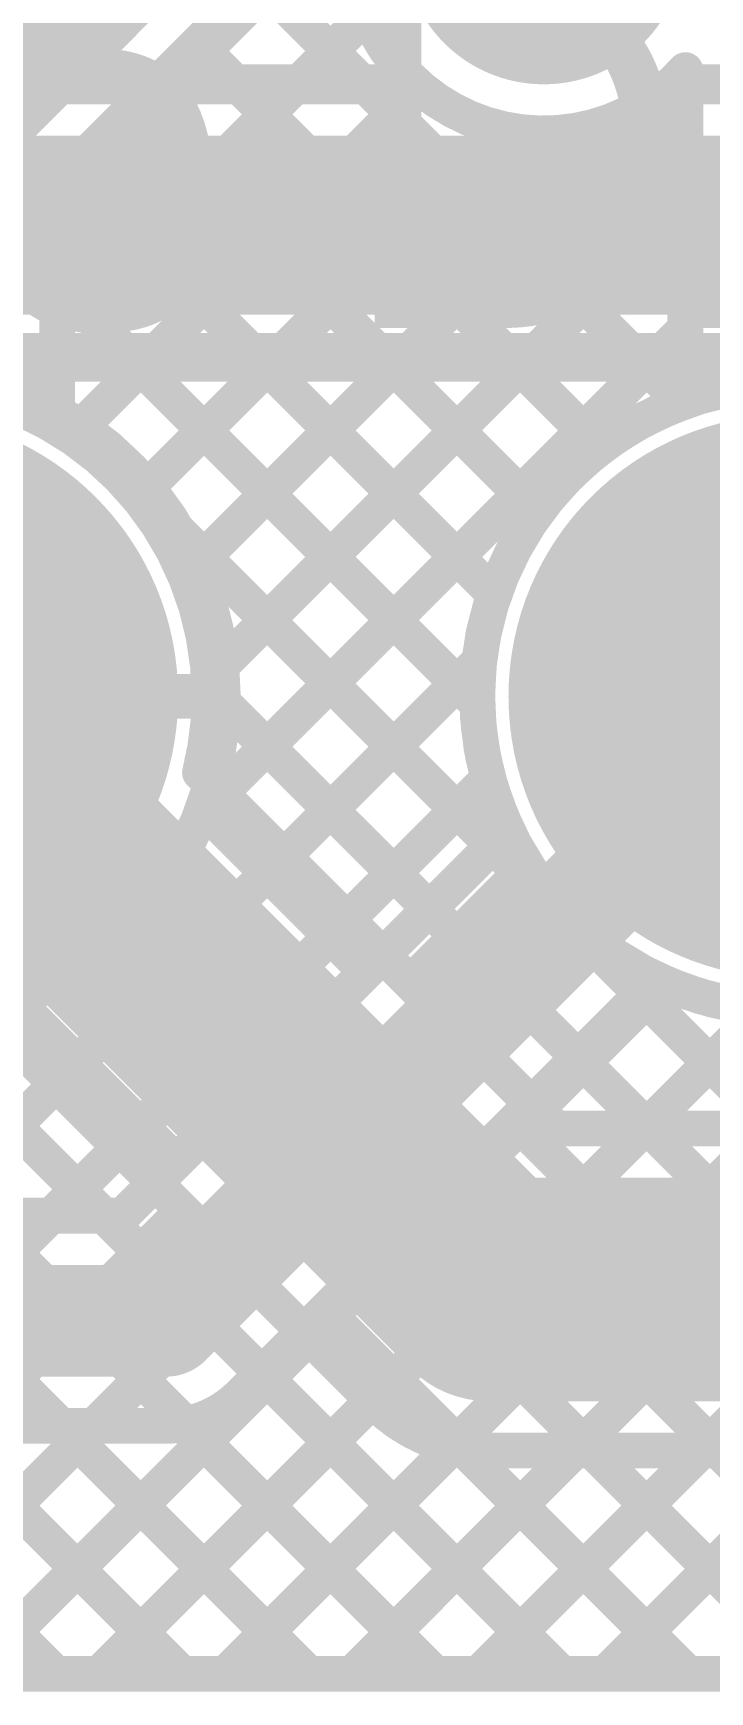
# Model space of a CAD drawing. Header units: millimetres. Extents: x 0 to 214, y 0 to 214.
# Drawn here: x 5.1568 to 5.3081, y 0.144 to 0.5149 of the extents above; entities that cross this region are included whole.
import ezdxf

# ---------------------------------------------------------------- set-up
doc = ezdxf.new("R2010")
doc.units = ezdxf.units.MM
doc.header["$MEASUREMENT"] = 0
for name, color, linetype in [('BottomLayer', 5, 'Continuous'), ('BottomSolder', 6, 'Continuous'), ('MultiLayer', 9, 'Continuous'), ('PadHoleLayer', 156, 'Continuous'), ('TopLayer', 1, 'Continuous'), ('TopOverlay', 2, 'Continuous'), ('TopSolder', 216, 'Continuous')]:
    doc.layers.add(name, color=color, linetype=linetype)
doc.styles.add('Arial', font='', dxfattribs={"height": 0.2})
doc.styles.get('Arial').set_extended_font_data('Arial')

# ---------------------------------------------------------------- blocks, each defined once
blk = doc.blocks.new('TBP01R1_508_03BE_89')
at = {"layer": 'BottomLayer'}
h = blk.add_hatch(color=5, dxfattribs=at)
edge = h.paths.add_edge_path()
edge.add_arc((0.1, 0), 0.05906, 0, 360)
h = blk.add_hatch(color=5, dxfattribs=at)
edge = h.paths.add_edge_path()
edge.add_arc((0.3, 0), 0.05906, 0, 360)
at = {"layer": 'BottomSolder'}
h = blk.add_hatch(color=6, dxfattribs=at)
edge = h.paths.add_edge_path()
edge.add_arc((0.1, 0), 0.06306, 0, 360)
h = blk.add_hatch(color=6, dxfattribs=at)
edge = h.paths.add_edge_path()
edge.add_arc((0.3, 0), 0.06306, 0, 360)
at = {"layer": 'MultiLayer'}
h = blk.add_hatch(color=9, dxfattribs=at)
edge = h.paths.add_edge_path()
edge.add_arc((0.1, 0), 0.05906, 0, 360)
h = blk.add_hatch(color=9, dxfattribs=at)
edge = h.paths.add_edge_path()
edge.add_arc((0.3, 0), 0.05906, 0, 360)
at = {"layer": 'PadHoleLayer'}
h = blk.add_hatch(color=156, dxfattribs=at)
edge = h.paths.add_edge_path()
edge.add_arc((0.1, 0), 0.03346, 0, 360)
h = blk.add_hatch(color=156, dxfattribs=at)
edge = h.paths.add_edge_path()
edge.add_arc((0.3, 0), 0.03346, 0, 360)
at = {"layer": 'TopLayer'}
h = blk.add_hatch(color=1, dxfattribs=at)
edge = h.paths.add_edge_path()
edge.add_arc((0.1, 0), 0.05906, 0, 360)
h = blk.add_hatch(color=1, dxfattribs=at)
edge = h.paths.add_edge_path()
edge.add_arc((0.3, 0), 0.05906, 0, 360)
at = {"layer": 'TopSolder'}
h = blk.add_hatch(color=216, dxfattribs=at)
edge = h.paths.add_edge_path()
edge.add_arc((0.1, 0), 0.06306, 0, 360)
h = blk.add_hatch(color=216, dxfattribs=at)
edge = h.paths.add_edge_path()
edge.add_arc((0.3, 0), 0.06306, 0, 360)
at = {"layer": 'TopOverlay', "const_width": 0.005}
blk.add_lwpolyline([(0.4315, -0.07874), (-0.2315, -0.07874)], dxfattribs=at)

msp = doc.modelspace()

# ---------------------------------------------------------------- hatches: boundary and pattern name
at = {"layer": 'BottomLayer'}
h = msp.add_hatch(color=5, dxfattribs=at)
edge = h.paths.add_edge_path()
edge.add_arc((5.271, 0.535), 0.0315, 0, 360)
at = {"layer": 'TopLayer'}
h = msp.add_hatch(color=1, dxfattribs=at)
edge = h.paths.add_edge_path()
edge.add_arc((5.271, 0.535), 0.0315, 0, 360)

# ---------------------------------------------------------------- linework, layer by layer
at = {"layer": 'BottomLayer'}
for points, const_width in [([(5.12617, 0.49617), (5.193, 0.563)], 0.05), ([(5.16217, 0.47812), (5.22992, 0.54587)], 0.008), ([(5.16217, 0.48126), (5.21841, 0.5375)], 0.008), ([(5.20757, 0.52666), (5.30189, 0.43235)], 0.008), ([(5.16217, 0.44984), (5.23155, 0.51921)], 0.008), ([(5.19343, 0.51252), (5.28365, 0.42231)], 0.008), ([(5.1931, 0.39592), (5.30267, 0.50548)], 0.008), ([(5.30267, 0.43263), (5.30267, 0.50667)], 0.008), ([(5.1675, 0.42688), (5.24335, 0.50273)], 0.008), ([(5.17929, 0.49838), (5.26965, 0.40802)], 0.008), ([(5.29248, 0.49833), (5.30267, 0.48813)], 0.008), ([(5.1823, 0.4134), (5.26231, 0.4934)], 0.008), ([(5.27001, 0.49252), (5.30267, 0.45985)], 0.008), ([(5.16515, 0.48424), (5.25994, 0.38945)], 0.008), ([(5.16217, 0.43021), (5.16217, 0.48126)], 0.008), ([(5.19891, 0.37344), (5.30267, 0.4772)], 0.008), ([(5.16217, 0.45893), (5.25614, 0.36496)], 0.008), ([(5.19448, 0.34072), (5.30267, 0.44892)], 0.008), ([(5.18914, 0.40367), (5.25956, 0.33326)], 0.008), ([(5.13254, 0.2505), (5.25656, 0.37452)], 0.008), ([(5.18654, 0.227), (5.32617, 0.36664)], 0.025), ([(5.22807, 0.14804), (5.45612, 0.37609)], 0.008), ([(5.12617, 0.36664), (5.19523, 0.36664)], 0.01), ([(5.19922, 0.36532), (5.24542, 0.31911)], 0.008), ([(5.16083, 0.2505), (5.25857, 0.34825)], 0.008), ([(5.25635, 0.14804), (5.45612, 0.3478)], 0.008), ([(5.19476, 0.34149), (5.23127, 0.30497)], 0.008), ([(5.1768, 0.2505), (5.26289, 0.33659)], 0.008), ([(5.18485, 0.32311), (5.21713, 0.29083)], 0.008), ([(5.28464, 0.14804), (5.45612, 0.31952)], 0.008), ([(5.17085, 0.30883), (5.20299, 0.27669)], 0.008), ([(5.007, 0.30297), (5.16194, 0.14804)], 0.008), ([(5.14321, 0.14804), (5.29777, 0.3026)], 0.008), ([(5.19978, 0.14804), (5.35416, 0.30242)], 0.008), ([(5.20317, 0.2104), (5.29612, 0.30335)], 0.008), ([(5.15279, 0.2986), (5.18885, 0.26255)], 0.008), ([(5.1715, 0.14804), (5.32029, 0.29683)], 0.008), ([(5.29279, 0.30002), (5.44477, 0.14804)], 0.008), ([(5.12946, 0.29366), (5.17261, 0.2505)], 0.008), ([(5.27865, 0.28588), (5.41649, 0.14804)], 0.008), ([(5.26451, 0.27174), (5.38821, 0.14804)], 0.008), ([(5.25037, 0.2576), (5.35992, 0.14804)], 0.008), ([(5.127, 0.2505), (5.1768, 0.2505)], 0.008), ([(5.23622, 0.24345), (5.33164, 0.14804)], 0.008), ([(5.127, 0.227), (5.18654, 0.227)], 0.025), ([(5.22208, 0.22931), (5.30336, 0.14804)], 0.008), ([(5.20794, 0.21517), (5.27507, 0.14804)], 0.008), ([(5.19091, 0.20391), (5.24679, 0.14804)], 0.008), ([(5.11493, 0.14803), (5.17039, 0.2035)], 0.008), ([(5.127, 0.2035), (5.18654, 0.2035)], 0.008), ([(5.13476, 0.2035), (5.19022, 0.14804)], 0.008), ([(5.16304, 0.2035), (5.2185, 0.14804)], 0.008), ([(5.007, 0.14803), (6.17967, 0.14806)], 0.008)]:
    msp.add_lwpolyline(points, dxfattribs=dict(at, const_width=const_width))
at = {"layer": 'BottomLayer', "const_width": 0.008}
for points in [[(5.30267, 0.50667, -1.011786), (5.24, 0.56407)], [(5.19923, 0.36664, -1.740399), (5.09017, 0.43021)], [(5.16217, 0.43021, -0.270179), (5.19923, 0.36664)], [(5.26289, 0.33659, -0.444184), (5.30267, 0.43263)], [(5.39623, 0.36664, -0.550892), (5.29612, 0.30335)], [(5.20317, 0.2104, -0.199188), (5.18654, 0.2035)], [(5.20315, 0.21038, -0.198912), (5.18654, 0.2035)]]:
    msp.add_lwpolyline(points, format="xyb", dxfattribs=at)
at = {"layer": 'BottomLayer'}
for points, const_width in [([(5.19143, 0.51252, 1), (5.19543, 0.51252, 1)], 0.004), ([(5.30067, 0.50667, 1), (5.30467, 0.50667, 1)], 0.004), ([(5.30067, 0.50667, 1), (5.30467, 0.50667, 1)], 0.004), ([(5.30067, 0.50548, 1), (5.30467, 0.50548, 1)], 0.004), ([(5.24135, 0.50273, 1), (5.24535, 0.50273, 1)], 0.004), ([(5.17729, 0.49838, 1), (5.18129, 0.49838, 1)], 0.004), ([(5.29048, 0.49833, 1), (5.29448, 0.49833, 1)], 0.004), ([(5.26031, 0.4934, 1), (5.26431, 0.4934, 1)], 0.004), ([(5.26801, 0.49252, 1), (5.27201, 0.49252, 1)], 0.004), ([(5.30067, 0.48813, 1), (5.30467, 0.48813, 1)], 0.004), ([(5.16315, 0.48424, 1), (5.16715, 0.48424, 1)], 0.004), ([(5.16017, 0.48126, 1), (5.16417, 0.48126, 1)], 0.004), ([(5.16017, 0.48126, 1), (5.16417, 0.48126, 1)], 0.004), ([(5.16017, 0.47812, 1), (5.16417, 0.47812, 1)], 0.004), ([(5.30067, 0.4772, 1), (5.30467, 0.4772, 1)], 0.004), ([(5.30067, 0.45985, 1), (5.30467, 0.45985, 1)], 0.004), ([(5.16017, 0.45893, 1), (5.16417, 0.45893, 1)], 0.004), ([(5.16017, 0.44984, 1), (5.16417, 0.44984, 1)], 0.004), ([(5.30067, 0.44892, 1), (5.30467, 0.44892, 1)], 0.004), ([(5.16017, 0.43021, 1), (5.16417, 0.43021, 1)], 0.004), ([(5.16017, 0.43021, 1), (5.16417, 0.43021, 1)], 0.004), ([(5.29989, 0.43235, 1), (5.30389, 0.43235, 1)], 0.004), ([(5.30067, 0.43263, 1), (5.30467, 0.43263, 1)], 0.004), ([(5.30067, 0.43263, 1), (5.30467, 0.43263, 1)], 0.004), ([(5.1655, 0.42688, 1), (5.1695, 0.42688, 1)], 0.004), ([(5.28165, 0.42231, 1), (5.28565, 0.42231, 1)], 0.004), ([(5.1803, 0.4134, 1), (5.1843, 0.4134, 1)], 0.004), ([(5.26765, 0.40802, 1), (5.27165, 0.40802, 1)], 0.004), ([(5.18714, 0.40367, 1), (5.19114, 0.40367, 1)], 0.004), ([(5.1911, 0.39592, 1), (5.1951, 0.39592, 1)], 0.004), ([(5.25794, 0.38945, 1), (5.26194, 0.38945, 1)], 0.004), ([(5.25456, 0.37452, 1), (5.25856, 0.37452, 1)], 0.004), ([(5.19691, 0.37344, 1), (5.20091, 0.37344, 1)], 0.004), ([(5.19273, 0.36664, 1), (5.19773, 0.36664, 1)], 0.005), ([(5.19722, 0.36532, 1), (5.20122, 0.36532, 1)], 0.004), ([(5.19723, 0.36664, 1), (5.20123, 0.36664, 1)], 0.004), ([(5.19723, 0.36664, 1), (5.20123, 0.36664, 1)], 0.004), ([(5.25414, 0.36496, 1), (5.25814, 0.36496, 1)], 0.004), ([(5.25657, 0.34825, 1), (5.26057, 0.34825, 1)], 0.004), ([(5.19276, 0.34149, 1), (5.19676, 0.34149, 1)], 0.004), ([(5.19248, 0.34072, 1), (5.19648, 0.34072, 1)], 0.004), ([(5.26089, 0.33659, 1), (5.26489, 0.33659, 1)], 0.004), ([(5.26089, 0.33659, 1), (5.26489, 0.33659, 1)], 0.004), ([(5.25756, 0.33326, 1), (5.26156, 0.33326, 1)], 0.004), ([(5.18285, 0.32311, 1), (5.18685, 0.32311, 1)], 0.004), ([(5.24342, 0.31911, 1), (5.24742, 0.31911, 1)], 0.004), ([(5.16885, 0.30883, 1), (5.17285, 0.30883, 1)], 0.004), ([(5.22927, 0.30497, 1), (5.23327, 0.30497, 1)], 0.004), ([(5.29412, 0.30335, 1), (5.29812, 0.30335, 1)], 0.004), ([(5.29412, 0.30335, 1), (5.29812, 0.30335, 1)], 0.004), ([(5.29577, 0.3026, 1), (5.29977, 0.3026, 1)], 0.004), ([(5.29079, 0.30002, 1), (5.29479, 0.30002, 1)], 0.004), ([(5.21513, 0.29083, 1), (5.21913, 0.29083, 1)], 0.004), ([(5.27665, 0.28588, 1), (5.28065, 0.28588, 1)], 0.004), ([(5.20099, 0.27669, 1), (5.20499, 0.27669, 1)], 0.004), ([(5.26251, 0.27174, 1), (5.26651, 0.27174, 1)], 0.004), ([(5.18685, 0.26255, 1), (5.19085, 0.26255, 1)], 0.004), ([(5.24837, 0.2576, 1), (5.25237, 0.2576, 1)], 0.004), ([(5.15883, 0.2505, 1), (5.16283, 0.2505, 1)], 0.004), ([(5.17061, 0.2505, 1), (5.17461, 0.2505, 1)], 0.004), ([(5.1748, 0.2505, 1), (5.1788, 0.2505, 1)], 0.004), ([(5.1748, 0.2505, 1), (5.1788, 0.2505, 1)], 0.004), ([(5.23422, 0.24345, 1), (5.23822, 0.24345, 1)], 0.004), ([(5.18029, 0.227, 1), (5.19279, 0.227, 1)], 0.0125), ([(5.18029, 0.227, 1), (5.19279, 0.227, 1)], 0.0125), ([(5.22008, 0.22931, 1), (5.22408, 0.22931, 1)], 0.004), ([(5.20594, 0.21517, 1), (5.20994, 0.21517, 1)], 0.004), ([(5.20115, 0.21038, 1), (5.20515, 0.21038, 1)], 0.004), ([(5.20117, 0.2104, 1), (5.20517, 0.2104, 1)], 0.004), ([(5.20117, 0.2104, 1), (5.20517, 0.2104, 1)], 0.004), ([(5.18891, 0.20391, 1), (5.19291, 0.20391, 1)], 0.004), ([(5.16104, 0.2035, 1), (5.16504, 0.2035, 1)], 0.004), ([(5.16839, 0.2035, 1), (5.17239, 0.2035, 1)], 0.004), ([(5.18454, 0.2035, 1), (5.18854, 0.2035, 1)], 0.004), ([(5.18454, 0.2035, 1), (5.18854, 0.2035, 1)], 0.004), ([(5.18454, 0.2035, 1), (5.18854, 0.2035, 1)], 0.004), ([(5.15994, 0.14804, 1), (5.16394, 0.14804, 1)], 0.004), ([(5.1695, 0.14804, 1), (5.1735, 0.14804, 1)], 0.004), ([(5.18822, 0.14804, 1), (5.19222, 0.14804, 1)], 0.004), ([(5.19778, 0.14804, 1), (5.20178, 0.14804, 1)], 0.004), ([(5.2165, 0.14804, 1), (5.2205, 0.14804, 1)], 0.004), ([(5.22607, 0.14804, 1), (5.23007, 0.14804, 1)], 0.004), ([(5.24479, 0.14804, 1), (5.24879, 0.14804, 1)], 0.004), ([(5.25435, 0.14804, 1), (5.25835, 0.14804, 1)], 0.004), ([(5.27307, 0.14804, 1), (5.27707, 0.14804, 1)], 0.004), ([(5.28264, 0.14804, 1), (5.28664, 0.14804, 1)], 0.004), ([(5.30136, 0.14804, 1), (5.30536, 0.14804, 1)], 0.004)]:
    msp.add_lwpolyline(points, format="xyb", close=True, dxfattribs=dict(at, const_width=const_width))
at = {"layer": 'TopLayer'}
for points, const_width in [([(5.07272, 0.503), (5.24304, 0.503)], 0.008), ([(5.0738, 0.504), (5.24193, 0.504)], 0.008), ([(5.29896, 0.503), (5.77116, 0.503)], 0.008), ([(5.30007, 0.504), (5.693, 0.504)], 0.008), ([(4.885, 0.472), (5.784, 0.472)], 0.04), ([(4.885, 0.441), (5.728, 0.441)], 0.008), ([(5.14613, 0.43379), (5.15334, 0.441)], 0.008), ([(5.15182, 0.441), (5.32282, 0.27)], 0.008), ([(5.16534, 0.42472), (5.18162, 0.441)], 0.008), ([(5.1801, 0.441), (5.25614, 0.36496)], 0.008), ([(5.18017, 0.41127), (5.2099, 0.441)], 0.008), ([(5.19082, 0.39363), (5.23819, 0.441)], 0.008), ([(5.19611, 0.37064), (5.26647, 0.441)], 0.008), ([(5.19874, 0.34498), (5.29476, 0.441)], 0.008), ([(5.20838, 0.441), (5.25994, 0.38945)], 0.008), ([(5.23667, 0.441), (5.26965, 0.40802)], 0.008), ([(5.26495, 0.441), (5.28365, 0.42231)], 0.008), ([(5.29324, 0.441), (5.30189, 0.43235)], 0.008), ([(5.12617, 0.36664), (5.25881, 0.234)], 0.05), ([(5.21288, 0.33084), (5.25656, 0.37452)], 0.008), ([(5.19621, 0.36832), (5.29453, 0.27)], 0.008), ([(5.19412, 0.3496), (5.27372, 0.27)], 0.008), ([(5.22702, 0.3167), (5.25857, 0.34825)], 0.008), ([(5.24117, 0.30256), (5.26729, 0.32868)], 0.008), ([(5.25531, 0.28841), (5.28045, 0.31356)], 0.008), ([(5.26945, 0.27427), (5.29777, 0.3026)], 0.008), ([(5.12653, 0.29658), (5.27507, 0.14804)], 0.008), ([(5.14321, 0.29869), (5.23331, 0.20859)], 0.008), ([(5.29346, 0.27), (5.32029, 0.29683)], 0.008), ([(5.10264, 0.29219), (5.24679, 0.14804)], 0.008), ([(5.132, 0.24996), (5.16197, 0.27993)], 0.008), ([(5.27372, 0.27), (5.66445, 0.27)], 0.008), ([(5.14796, 0.23763), (5.17611, 0.26579)], 0.008), ([(5.25881, 0.234), (5.67936, 0.234)], 0.05), ([(5.08664, 0.14803), (5.19025, 0.25164)], 0.008), ([(5.11493, 0.14803), (5.2044, 0.2375)], 0.008), ([(5.14321, 0.14804), (5.21854, 0.22336)], 0.008), ([(5.14866, 0.21788), (5.2185, 0.14804)], 0.008), ([(5.1715, 0.14804), (5.23268, 0.20922)], 0.008), ([(5.13575, 0.20251), (5.19022, 0.14804)], 0.008), ([(5.19978, 0.14804), (5.25068, 0.19893)], 0.008), ([(5.22807, 0.14804), (5.27803, 0.198)], 0.008), ([(5.25291, 0.19849), (5.30336, 0.14804)], 0.008), ([(5.25635, 0.14804), (5.30632, 0.198)], 0.008), ([(5.25881, 0.198), (5.67936, 0.198)], 0.008), ([(5.28168, 0.198), (5.33164, 0.14804)], 0.008), ([(5.28464, 0.14804), (5.3346, 0.198)], 0.008), ([(5.30996, 0.198), (5.35992, 0.14804)], 0.008), ([(5.1216, 0.18837), (5.16194, 0.14804)], 0.008), ([(5.08127, 0.14803), (6.53215, 0.14806)], 0.008)]:
    msp.add_lwpolyline(points, dxfattribs=dict(at, const_width=const_width))
for points, const_width in [([(5.23993, 0.504, 1), (5.24393, 0.504, 1)], 0.004), ([(5.24104, 0.503, 1), (5.24504, 0.503, 1)], 0.004), ([(5.29696, 0.503, 1), (5.30096, 0.503, 1)], 0.004), ([(5.29807, 0.504, 1), (5.30207, 0.504, 1)], 0.004), ([(5.15134, 0.441, 1), (5.15534, 0.441, 1)], 0.004), ([(5.1781, 0.441, 1), (5.1821, 0.441, 1)], 0.004), ([(5.17962, 0.441, 1), (5.18362, 0.441, 1)], 0.004), ([(5.20638, 0.441, 1), (5.21038, 0.441, 1)], 0.004), ([(5.2079, 0.441, 1), (5.2119, 0.441, 1)], 0.004), ([(5.23467, 0.441, 1), (5.23867, 0.441, 1)], 0.004), ([(5.23619, 0.441, 1), (5.24019, 0.441, 1)], 0.004), ([(5.26295, 0.441, 1), (5.26695, 0.441, 1)], 0.004), ([(5.26447, 0.441, 1), (5.26847, 0.441, 1)], 0.004), ([(5.29124, 0.441, 1), (5.29524, 0.441, 1)], 0.004), ([(5.29276, 0.441, 1), (5.29676, 0.441, 1)], 0.004), ([(5.39623, 0.36664, 1), (5.25612, 0.36664, 1)], 0.008), ([(5.29989, 0.43235, 1), (5.30389, 0.43235, 1)], 0.004), ([(5.16334, 0.42472, 1), (5.16734, 0.42472, 1)], 0.004), ([(5.28165, 0.42231, 1), (5.28565, 0.42231, 1)], 0.004), ([(5.17817, 0.41127, 1), (5.18217, 0.41127, 1)], 0.004), ([(5.26765, 0.40802, 1), (5.27165, 0.40802, 1)], 0.004), ([(5.18882, 0.39363, 1), (5.19282, 0.39363, 1)], 0.004), ([(5.25794, 0.38945, 1), (5.26194, 0.38945, 1)], 0.004), ([(5.25456, 0.37452, 1), (5.25856, 0.37452, 1)], 0.004), ([(5.19411, 0.37064, 1), (5.19811, 0.37064, 1)], 0.004), ([(5.19421, 0.36832, 1), (5.19821, 0.36832, 1)], 0.004), ([(5.19423, 0.36664, 1), (5.19823, 0.36664, 1)], 0.004), ([(5.19423, 0.36664, 1), (5.19823, 0.36664, 1)], 0.004), ([(5.25412, 0.36664, 1), (5.25812, 0.36664, 1)], 0.004), ([(5.25414, 0.36496, 1), (5.25814, 0.36496, 1)], 0.004), ([(5.19212, 0.3496, 1), (5.19612, 0.3496, 1)], 0.004), ([(5.19212, 0.3496, 1), (5.19612, 0.3496, 1)], 0.004), ([(5.19674, 0.34498, 1), (5.20074, 0.34498, 1)], 0.004), ([(5.25657, 0.34825, 1), (5.26057, 0.34825, 1)], 0.004), ([(5.21088, 0.33084, 1), (5.21488, 0.33084, 1)], 0.004), ([(5.26529, 0.32868, 1), (5.26929, 0.32868, 1)], 0.004), ([(5.22502, 0.3167, 1), (5.22902, 0.3167, 1)], 0.004), ([(5.27845, 0.31356, 1), (5.28245, 0.31356, 1)], 0.004), ([(5.23917, 0.30256, 1), (5.24317, 0.30256, 1)], 0.004), ([(5.29577, 0.3026, 1), (5.29977, 0.3026, 1)], 0.004), ([(5.25331, 0.28841, 1), (5.25731, 0.28841, 1)], 0.004), ([(5.15997, 0.27993, 1), (5.16397, 0.27993, 1)], 0.004), ([(5.26745, 0.27427, 1), (5.27145, 0.27427, 1)], 0.004), ([(5.27172, 0.27, 1), (5.27572, 0.27, 1)], 0.004), ([(5.27172, 0.27, 1), (5.27572, 0.27, 1)], 0.004), ([(5.29146, 0.27, 1), (5.29546, 0.27, 1)], 0.004), ([(5.29253, 0.27, 1), (5.29653, 0.27, 1)], 0.004), ([(5.17411, 0.26579, 1), (5.17811, 0.26579, 1)], 0.004), ([(5.24631, 0.234, 1), (5.27131, 0.234, 1)], 0.025), ([(5.24631, 0.234, 1), (5.27131, 0.234, 1)], 0.025), ([(5.18825, 0.25164, 1), (5.19225, 0.25164, 1)], 0.004), ([(5.2024, 0.2375, 1), (5.2064, 0.2375, 1)], 0.004), ([(5.21654, 0.22336, 1), (5.22054, 0.22336, 1)], 0.004), ([(5.23068, 0.20922, 1), (5.23468, 0.20922, 1)], 0.004), ([(5.23131, 0.20859, 1), (5.23531, 0.20859, 1)], 0.004), ([(5.23131, 0.20859, 1), (5.23531, 0.20859, 1)], 0.004), ([(5.23135, 0.20854, 1), (5.23535, 0.20854, 1)], 0.004), ([(5.24868, 0.19893, 1), (5.25268, 0.19893, 1)], 0.004), ([(5.25091, 0.19849, 1), (5.25491, 0.19849, 1)], 0.004), ([(5.25681, 0.198, 1), (5.26081, 0.198, 1)], 0.004), ([(5.25681, 0.198, 1), (5.26081, 0.198, 1)], 0.004), ([(5.25681, 0.198, 1), (5.26081, 0.198, 1)], 0.004), ([(5.27603, 0.198, 1), (5.28003, 0.198, 1)], 0.004), ([(5.27968, 0.198, 1), (5.28368, 0.198, 1)], 0.004), ([(5.30432, 0.198, 1), (5.30832, 0.198, 1)], 0.004), ([(5.30796, 0.198, 1), (5.31196, 0.198, 1)], 0.004), ([(5.15994, 0.14804, 1), (5.16394, 0.14804, 1)], 0.004), ([(5.1695, 0.14804, 1), (5.1735, 0.14804, 1)], 0.004), ([(5.18822, 0.14804, 1), (5.19222, 0.14804, 1)], 0.004), ([(5.19778, 0.14804, 1), (5.20178, 0.14804, 1)], 0.004), ([(5.2165, 0.14804, 1), (5.2205, 0.14804, 1)], 0.004), ([(5.22607, 0.14804, 1), (5.23007, 0.14804, 1)], 0.004), ([(5.24479, 0.14804, 1), (5.24879, 0.14804, 1)], 0.004), ([(5.25435, 0.14804, 1), (5.25835, 0.14804, 1)], 0.004), ([(5.27307, 0.14804, 1), (5.27707, 0.14804, 1)], 0.004), ([(5.28264, 0.14804, 1), (5.28664, 0.14804, 1)], 0.004), ([(5.30136, 0.14804, 1), (5.30536, 0.14804, 1)], 0.004)]:
    msp.add_lwpolyline(points, format="xyb", close=True, dxfattribs=dict(at, const_width=const_width))
at = {"layer": 'TopLayer', "const_width": 0.008}
for points in [[(5.05822, 0.3496, -1.131063), (5.19623, 0.36664)], [(5.19623, 0.36664, -0.061501), (5.19412, 0.3496)], [(5.25881, 0.198, -0.199396), (5.23331, 0.20859)], [(5.25881, 0.198, -0.198912), (5.23335, 0.20854)]]:
    msp.add_lwpolyline(points, format="xyb", dxfattribs=at)

# ---------------------------------------------------------------- block references
at = {"rotation": 180}
msp.add_blockref('TBP01R1_508_03BE_89', (5.42617, 0.36664), dxfattribs=at)

# ---------------------------------------------------------------- texts
at = {"layer": 'TopOverlay', "style": 'Arial'}
for s, p in [('DATA', (5.224, 0.449)), ('-ve', (5.047, 0.44894))]:
    msp.add_text(s, height=0.08, rotation=360, dxfattribs=at).set_placement(p)

doc.saveas('drawing.dxf')
